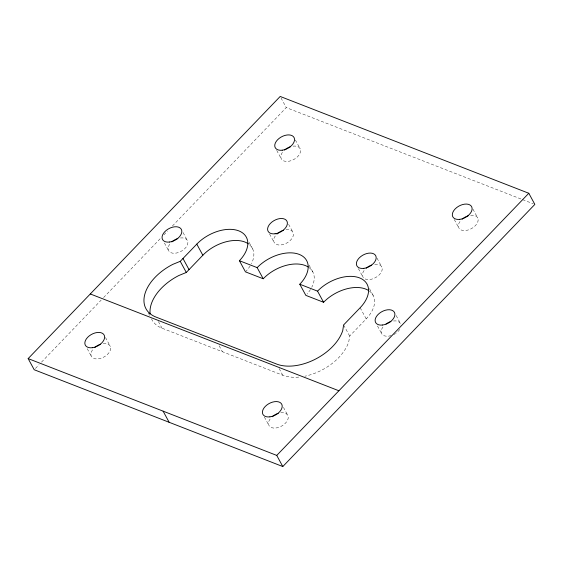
<?xml version="1.0" encoding="UTF-8"?>
<svg xmlns="http://www.w3.org/2000/svg" width="563" height="563" viewBox="0 0 563 563"><rect width="100%" height="100%" fill="white"/><g stroke="black" fill="none" stroke-linecap="round" stroke-linejoin="round"><path stroke-width="0.42" stroke-dasharray="2.81 2.11" d="M369.222 290.958A32.084 19.67 -28.5 0 1 366.203 318.883L349.665 336.083L348.786 341.713A42.781 26.222 -28.5 0 1 304.893 376.204M35.42 368.476L39.072 364.676M41.507 362.143L101.171 300.086M103.606 297.553L161.44 237.396M163.882 234.862L167.535 231.062M172.405 226.002L286.25 107.589L521.767 199.309M522.584 199.626L533.217 203.764M151.496 318.82A42.781 26.222 -28.5 0 0 162.003 328.201L282.746 375.225A42.781 26.222 -28.5 0 0 299.748 377.013M472.955 209.14L477.79 218.057M454.292 219.556L458.732 227.726M377.013 258.157L381.855 267.066M281.007 97.934L286.25 107.589M396.162 315.554L400.596 323.725M295.385 139.99L300.227 148.899M369.462 288.643L373.494 296.075M358.357 268.572L362.79 276.743M377.499 325.97L381.531 333.402M276.722 150.405L281.162 158.576M360.158 307.743L366.203 318.883M343.62 324.942L349.665 336.083M288.636 224.32L293.07 232.491M309.087 265.131L313.119 272.562M269.571 233.997L274.005 242.167M249.113 242.364L252.745 249.05M279.121 368.54L282.746 375.225M283.456 407.394L287.89 415.564M183.081 232.575L187.514 240.739M264.392 417.07L268.825 425.241M164.417 242.991L168.45 250.415M219.148 345.766L222.371 351.713M158.372 321.515L162.003 328.201M148.273 312.873L149.885 315.85M105.478 337.497L110.32 346.414M87.223 348.659L91.255 356.09M280.789 412.799A10.697 6.559 -28.5 0 1 287.51 420.322A10.697 6.559 -28.5 0 1 273.273 428.028A10.697 6.559 -28.5 0 1 270.683 418.274M103.219 343.648A10.697 6.559 -28.5 0 1 109.827 351.389A10.697 6.559 -28.5 0 1 95.217 358.807A10.697 6.559 -28.5 0 1 93.683 348.483M180.413 237.973A10.697 6.559 -28.5 0 1 187.022 245.721A10.697 6.559 -28.5 0 1 172.419 253.132A10.697 6.559 -28.5 0 1 170.878 242.815M293.119 146.134A10.697 6.559 -28.5 0 1 299.84 153.657A10.697 6.559 -28.5 0 1 285.61 161.363A10.697 6.559 -28.5 0 1 283.013 151.609M285.969 229.725A10.697 6.559 -28.5 0 1 292.69 237.248A10.697 6.559 -28.5 0 1 278.453 244.954A10.697 6.559 -28.5 0 1 275.863 235.2M374.754 264.3A10.697 6.559 -28.5 0 1 381.475 271.823A10.697 6.559 -28.5 0 1 367.238 279.529A10.697 6.559 -28.5 0 1 364.648 269.776M393.495 320.959A10.697 6.559 -28.5 0 1 400.969 325.442M399.716 329.376A10.697 6.559 -28.5 0 1 396.141 333.092M395.578 333.486A10.697 6.559 -28.5 0 1 393.762 334.549M391.208 335.597A10.697 6.559 -28.5 0 1 381.967 334.14A10.697 6.559 -28.5 0 1 383.966 325.794M470.689 215.284A10.697 6.559 -28.5 0 1 477.297 223.032A10.697 6.559 -28.5 0 1 462.695 230.443A10.697 6.559 -28.5 0 1 461.16 220.126M308.848 267.446A32.084 19.67 -28.5 0 1 311.761 287.25M310.466 289.509A32.084 19.67 -28.5 0 1 306.997 294.111M249.676 244.891A32.084 19.67 -28.5 0 1 251.387 263.737M250.092 265.996A32.084 19.67 -28.5 0 1 246.045 271.232"/><path stroke-width="0.84" d="M28.15 358.596L280.205 96.449L528.798 193.264L534.85 204.404L282.795 466.551L34.202 369.736L28.15 358.596L276.75 455.411L282.795 466.551M239.409 260.718L257.164 267.629A32.084 19.67 -28.5 0 1 299.192 254.385A32.084 19.67 -28.5 0 1 299.783 284.231L317.539 291.141A32.084 19.67 -28.5 0 1 359.567 277.897A32.084 19.67 -28.5 0 1 360.158 307.743L343.62 324.942L342.74 330.572A42.781 26.222 -28.5 0 1 276.7 364.085L155.951 317.06A42.781 26.222 -28.5 0 1 172.778 264.385L180.251 261.323L196.797 244.117A32.084 19.67 -28.5 0 1 238.818 230.872A32.084 19.67 -28.5 0 1 239.409 260.718L245.461 271.859L263.217 278.769A32.084 19.67 -28.5 0 1 308.186 267.003M150.124 313.767A42.781 26.222 -28.5 0 1 178.83 275.525L186.304 272.464L202.842 255.257A32.084 19.67 -28.5 0 1 248.473 243.934M276.75 455.411L528.798 193.264M368.561 290.515A32.084 19.67 -28.5 0 0 323.591 302.282L305.836 295.371L299.783 284.231M90.298 293.956L338.898 390.771M317.539 291.141L323.591 302.282M257.164 267.629L263.217 278.769M196.797 244.117L202.842 255.257M182.982 258.487L189.034 269.628M180.251 261.323L186.304 272.464M163.101 411.152L169.153 422.299M272.218 416.726A10.697 6.559 -28.5 0 1 278.221 413.369M94.647 347.568A10.697 6.559 -28.5 0 1 100.65 344.218M171.842 241.9A10.697 6.559 -28.5 0 1 177.845 238.543M284.554 150.061A10.697 6.559 -28.5 0 1 290.55 146.704M276.897 234.102A10.697 6.559 -28.5 0 1 283.4 230.295M366.182 268.227A10.697 6.559 -28.5 0 1 371.538 265.089M385.993 324.035A10.697 6.559 -28.5 0 1 390.926 321.529M462.117 219.211A10.697 6.559 -28.5 0 1 468.12 215.854M269.881 416.866A10.697 6.559 -28.5 0 0 281.838 404.424A10.697 6.559 -28.5 0 0 265.208 406.493A10.697 6.559 -28.5 0 0 269.881 416.866M92.311 347.716A10.697 6.559 -28.5 0 0 104.268 335.274A10.697 6.559 -28.5 0 0 87.638 337.343A10.697 6.559 -28.5 0 0 92.311 347.716M282.211 150.201A10.697 6.559 -28.5 0 0 294.175 137.759A10.697 6.559 -28.5 0 0 277.538 139.828A10.697 6.559 -28.5 0 0 282.211 150.201M459.781 219.352A10.697 6.559 -28.5 0 0 471.745 206.91A10.697 6.559 -28.5 0 0 455.108 208.986A10.697 6.559 -28.5 0 0 459.781 219.352M382.587 325.027A10.697 6.559 -28.5 0 0 394.55 312.585A10.697 6.559 -28.5 0 0 377.914 314.654A10.697 6.559 -28.5 0 0 382.587 325.027M363.846 268.368A10.697 6.559 -28.5 0 0 375.81 255.926A10.697 6.559 -28.5 0 0 359.173 257.995A10.697 6.559 -28.5 0 0 363.846 268.368M275.061 233.793A10.697 6.559 -28.5 0 0 287.024 221.35A10.697 6.559 -28.5 0 0 270.388 223.42A10.697 6.559 -28.5 0 0 275.061 233.793M169.505 242.041A10.697 6.559 -28.5 0 0 181.469 229.598A10.697 6.559 -28.5 0 0 164.832 231.674A10.697 6.559 -28.5 0 0 169.505 242.041"/></g></svg>
